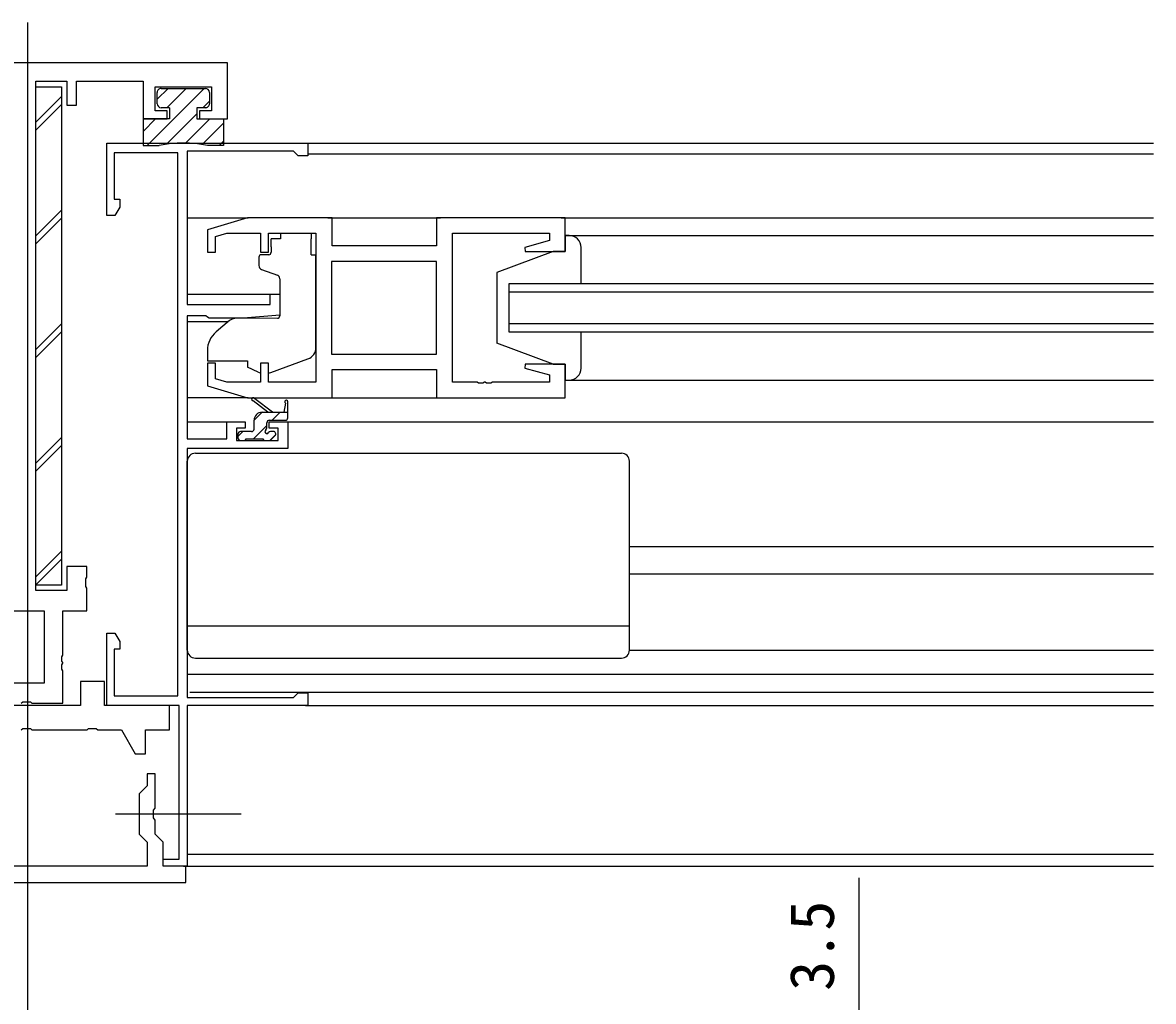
# Model space of a CAD drawing. Units: millimetres, scale not verified. Extents: x -438 to 438, y -681 to 679.
# Drawn here: x -212.8 to -72.1, y -32.8 to 89 of the extents above; entities that cross this region are included whole.
import ezdxf
from ezdxf.enums import TextEntityAlignment as Align

# ---------------------------------------------------------------- set-up
doc = ezdxf.new("R2010")
doc.units = ezdxf.units.MM
doc.header["$LTSCALE"] = 4
for name, color, linetype in [('0-2_YKK_11', 7, 'Continuous'), ('0-3_YKK_12', 2, 'Continuous'), ('0-4_YKK_13', 4, 'Continuous'), ('0-6_YKK_D', 6, 'Continuous')]:
    doc.layers.add(name, color=color, linetype=linetype)
doc.styles.add('ＭＳ ゴシック', font='')
doc.styles.get('ＭＳ ゴシック').set_extended_font_data('MS Gothic')

msp = doc.modelspace()

# ---------------------------------------------------------------- linework, layer by layer
at = {"layer": '0-2_YKK_11'}
for points in [[(-206.083, 81.7), (-197.783, 81.7), (-197.783, 77), (-194.783, 77), (-194.783, 78), (-196.283, 78), (-196.283, 81), (-189.283, 81), (-189.283, 78), (-190.783, 78), (-190.783, 77), (-187.283, 77), (-187.283, 84), (-237.283, 84)], [(-212.954, 4.3), (-212.762, 4.443), (-211.804, 4.443), (-211.612, 4.3), (-207.783, 4.3), (-207.783, 8.342), (-207.903, 8.525), (-207.903, 9.075), (-207.783, 9.258), (-207.783, 9.342), (-207.903, 9.525), (-207.903, 10.075), (-207.783, 10.258), (-207.783, 15.8), (-204.783, 15.8), (-204.783, 18.629), (-204.926, 18.821), (-204.926, 19.779), (-204.783, 19.971), (-204.783, 21.3), (-207.283, 21.3), (-207.283, 18.3), (-211.133, 18.3), (-211.133, 81.7), (-207.283, 81.7), (-207.283, 78.7), (-206.083, 78.7), (-206.083, 81.7)], [(-193.483, 5.2), (-193.483, 72.8), (-201.383, 72.8), (-201.383, 67), (-200.683, 67), (-200.683, 66.039), (-201.283, 65), (-202.283, 65), (-202.283, 74), (-177.283, 74), (-177.283, 72.4), (-178.483, 72.4), (-178.783, 72.7), (-179.083, 73), (-192.283, 73), (-192.283, 53.9), (-181.983, 53.9), (-181.983, 55.2), (-180.783, 55.2), (-180.783, 52.594), (-185.283, 52.2), (-189.583, 52.2), (-189.777, 52.35), (-189.97, 52.5), (-192.283, 52.5), (-192.283, 37.2), (-187.383, 37.2), (-187.383, 39.3), (-185.083, 39.3), (-185.083, 38.5), (-186.183, 38.5), (-186.183, 37), (-180.983, 37), (-180.983, 38.5), (-182.083, 38.5), (-182.083, 39.3), (-179.783, 39.3), (-179.783, 36), (-192.283, 36), (-192.283, 5)], [(-176.283, 62.77), (-176.283, 44.23), (-182.183, 44.23), (-182.183, 46.6), (-183.183, 46.6), (-183.183, 44.23), (-187.388, 44.23), (-188.783, 44.648), (-188.783, 46.6), (-189.783, 46.6), (-189.783, 43.8), (-184.783, 42.3), (-174.283, 42.3), (-174.283, 45.8), (-161.283, 45.8), (-161.283, 42.3), (-145.283, 42.3), (-145.283, 46.5), (-150.243, 46.5), (-150.312, 45.978), (-147.213, 45.147), (-147.213, 44.23), (-154.325, 44.23), (-154.508, 44.11), (-155.058, 44.11), (-155.241, 44.23), (-155.325, 44.23), (-155.508, 44.11), (-156.058, 44.11), (-156.241, 44.23), (-159.283, 44.23), (-159.283, 62.77), (-147.213, 62.77), (-147.213, 61.853), (-150.312, 61.022), (-150.243, 60.5), (-145.283, 60.5), (-145.283, 64.7), (-161.283, 64.7), (-161.283, 61.2)], [(-161.283, 61.2), (-174.283, 61.2), (-174.283, 64.7), (-184.783, 64.7), (-189.783, 63.2), (-189.783, 60.4), (-188.783, 60.4), (-188.783, 62.352), (-187.388, 62.77), (-183.183, 62.77), (-183.183, 60.4), (-182.183, 60.4), (-182.183, 62.77), (-176.283, 62.77)], [(-219.783, 15.8), (-210.083, 15.8), (-210.083, 6.8), (-214.783, 6.8)], [(-192.283, 5), (-179.083, 5), (-178.783, 5.3), (-178.483, 5.6), (-177.283, 5.6), (-177.283, 4), (-192.283, 4), (-192.283, -16), (-195.283, -16), (-195.283, -15.1), (-193.283, -15.1), (-193.283, 4), (-202.283, 4), (-202.283, 13), (-201.283, 13), (-200.683, 11.961), (-200.683, 11), (-201.383, 11), (-201.383, 5.2), (-193.483, 5.2)], [(-212.954, 1), (-212.762, 1.143), (-211.804, 1.143), (-211.612, 1), (-204.754, 1), (-204.562, 1.143), (-203.604, 1.143), (-203.412, 1), (-200.483, 1), (-198.751, -2), (-197.483, -2), (-197.483, 1), (-194.483, 1), (-194.483, 4), (-202.583, 4), (-202.583, 7), (-205.583, 7), (-205.583, 4), (-218.983, 4)], [(-222.083, -18), (-192.483, -18), (-192.483, -16), (-195.283, -16), (-195.283, -13), (-196.283, -12), (-196.283, -10.242), (-196.471, -9.964), (-196.47, -9.036), (-196.283, -8.758), (-196.283, -4.5), (-197.283, -4.5), (-197.283, -6), (-198.283, -7), (-198.283, -12), (-197.283, -13), (-197.283, -16), (-227.283, -16)]]:
    msp.add_lwpolyline(points, dxfattribs=at)
msp.add_lwpolyline([(-161.283, 59.27), (-174.353, 59.27), (-174.353, 47.73), (-161.283, 47.73)], close=True, dxfattribs=at)
at = {"layer": '0-3_YKK_12'}
for p, q in [((-212.183, 88.987), (-212.183, -177.399)), ((-177.583, 74), (-72.099, 74)), ((-72.099, 72.6), (-177.283, 72.6)), ((-192.283, 64.7), (-184.71, 64.7)), ((-174.783, 64.7), (-160.783, 64.7)), ((-145.783, 64.7), (-72.099, 64.7)), ((-192.283, 55.2), (-180.783, 55.2)), ((-152.283, 55.5), (-72.099, 55.5)), ((-192.283, 51.8), (-187.16, 51.8)), ((-72.099, 51.5), (-152.283, 51.5)), ((-192.283, 39.3), (-186.383, 39.3)), ((-180.783, 39.3), (-72.099, 39.3)), ((-137.283, 23.8), (-72.099, 23.8)), ((-137.283, 20.4), (-72.099, 20.4)), ((-192.283, 7.9), (-72.099, 7.9)), ((-72.099, 5.63), (-191.983, 5.63)), ((-177.583, 4), (-72.099, 4)), ((-192.283, -14.5), (-72.099, -14.5)), ((-192.777, -16), (-72.099, -16))]:
    msp.add_line(p, q, dxfattribs=at)
msp.add_lwpolyline([(-72.099, 56.5), (-152.283, 56.5), (-152.283, 50.5), (-72.099, 50.5)], dxfattribs=at)
at = {"layer": '0-4_YKK_13'}
for p, q in [((-197.283, 73.7), (-190.183, 80.8)), ((-196.033, 79.44), (-194.673, 80.8)), ((-196.033, 78.9), (-196.033, 80.3)), ((-195.533, 80.8), (-190.033, 80.8)), ((-194.828, 78.4), (-192.428, 80.8)), ((-189.533, 80.3), (-189.533, 78.9)), ((-211.133, 76.589), (-207.933, 79.789)), ((-211.133, 75.589), (-207.933, 78.789)), ((-190.338, 78.4), (-189.533, 79.205)), ((-194.483, 78.4), (-195.533, 78.4)), ((-194.884, 73.854), (-191.083, 77.655)), ((-194.483, 78.4), (-194.483, 77)), ((-191.083, 78.4), (-191.083, 77)), ((-190.033, 78.4), (-191.083, 78.4)), ((-194.483, 77), (-197.783, 77)), ((-197.783, 75.445), (-196.228, 77)), ((-192.495, 73.998), (-189.492, 77)), ((-191.083, 77), (-187.783, 77)), ((-190.431, 73.817), (-187.783, 76.465)), ((-188.302, 73.7), (-187.783, 74.22)), ((-211.133, 62.447), (-207.933, 65.647)), ((-211.133, 61.447), (-207.933, 64.647)), ((-180.683, 62.1), (-181.853, 62.1)), ((-181.853, 61.1), (-181.853, 62.1)), ((-180.683, 62.77), (-176.883, 62.77)), ((-180.683, 62.77), (-180.683, 62.1)), ((-176.883, 62.77), (-176.883, 62.1)), ((-176.883, 61.1), (-176.883, 62.1)), ((-145.283, 62.501), (-72.099, 62.5)), ((-181.853, 61.1), (-181.853, 60.4)), ((-176.883, 60.1), (-176.883, 61.1)), ((-146.783, 60.5), (-153.783, 57.9)), ((-143.283, 56.5), (-143.283, 61)), ((-183.383, 59.8), (-183.383, 58.75)), ((-182.153, 60.1), (-183.083, 60.1)), ((-176.883, 60.1), (-176.283, 60.1)), ((-176.283, 48.545), (-176.283, 60.1)), ((-183.054, 58.28), (-181.054, 57.552)), ((-153.783, 57.9), (-153.783, 49.1)), ((-180.783, 57.104), (-180.783, 52.497)), ((-181, 52.198), (-186.386, 52.151)), ((-211.133, 48.305), (-207.933, 51.505)), ((-187.02, 51.917), (-188.711, 50.498)), ((-211.133, 47.305), (-207.933, 50.505)), ((-143.283, 46), (-143.283, 50.5)), ((-189.783, 48.2), (-189.783, 46.9)), ((-146.783, 46.5), (-153.783, 49.1)), ((-184.783, 46.6), (-184.783, 46.103)), ((-181.911, 45.459), (-177.273, 47.134)), ((-146.783, 46.5), (-145.283, 46.5)), ((-183.477, 45.494), (-184.783, 46.103)), ((-145.283, 44.499), (-72.099, 44.5)), ((-184.71, 42.3), (-192.283, 42.3)), ((-174.783, 42.3), (-160.783, 42.3)), ((-182.283, 40.5), (-184.102, 41.901)), ((-181.683, 40.5), (-183.901, 42.183)), ((-180.083, 41.626), (-180.281, 40.5)), ((-179.783, 39.8), (-179.783, 41.799)), ((-182.984, 40.5), (-183.983, 39.501)), ((-183.983, 38.4), (-183.983, 39.5)), ((-182.983, 40.5), (-179.783, 40.5)), ((-182.083, 39.5), (-180.083, 39.5)), ((-180.739, 40.5), (-181.739, 39.5)), ((-185.384, 38.1), (-185.983, 37.501)), ((-184.283, 38.1), (-185.683, 38.1)), ((-182.383, 38.856), (-184.039, 37.2)), ((-182.383, 38.561), (-182.383, 39.2)), ((-181.583, 38.1), (-181.922, 38.1)), ((-211.133, 34.163), (-207.933, 37.363)), ((-185.983, 37.8), (-185.983, 37.3)), ((-185.683, 37), (-185.183, 37)), ((-184.983, 37.2), (-182.883, 37.2)), ((-182.683, 37), (-182.083, 37)), ((-181.304, 37.69), (-181.973, 37.021)), ((-181.871, 37.088), (-181.371, 37.588)), ((-211.133, 33.163), (-207.933, 36.363)), ((-191.283, 35.4), (-138.283, 35.4)), ((-192.283, 10.9), (-192.283, 34.4)), ((-137.283, 10.9), (-137.283, 34.4)), ((-211.133, 20.021), (-207.933, 23.221)), ((-211.133, 19.021), (-207.933, 22.221)), ((-192.283, 13.94), (-137.283, 13.94)), ((-191.283, 9.9), (-138.283, 9.9)), ((-137.283, 10.9), (-72.099, 10.9)), ((-185.59, -9.5), (-201.219, -9.5))]:
    msp.add_line(p, q, dxfattribs=at)
msp.add_lwpolyline([(-207.933, 81), (-207.933, 19), (-211.133, 19), (-211.133, 81)], close=True, dxfattribs=at)
for points in [[(-197.783, 77), (-197.783, 73.7), (-195.783, 73.7)], [(-187.783, 77), (-187.783, 73.7), (-189.783, 73.7)], [(-144.783, 62.5), (-145.283, 62.5), (-145.283, 60.5), (-146.783, 60.5)], [(-189.783, 46.9), (-184.783, 46.9), (-184.783, 46.6)], [(-145.283, 46.5), (-145.283, 44.5), (-144.783, 44.5)]]:
    msp.add_lwpolyline(points, dxfattribs=at)
for centre, radius, start, end in [((-195.533, 80.3), 0.5, 90.00075, 180.00075), ((-190.033, 80.3), 0.5, 0.00075, 90.00075), ((-195.533, 78.9), 0.5, 180.00075, 270.00075), ((-190.033, 78.9), 0.5, 270.00075, 0.00075), ((-192.783, 58.85), 15.15, 78.57946, 101.42177), ((-144.783, 61), 1.5, 0, 90), ((-183.083, 59.8), 0.3, 90, 180), ((-182.153, 60.4), 0.3, 270, 0), ((-182.883, 58.75), 0.5, 180, 250), ((-181.283, 57.104), 0.5, 0, 70), ((-186.377, 51.151), 1, 90.5, 130), ((-181.083, 52.497), 0.3, 270.5, 0), ((-186.783, 48.2), 3, 130, 180), ((-177.783, 48.545), 1.5, 289.85326, 0), ((-183.054, 46.4), 1, 245, 262.59308), ((-182.251, 46.4), 1, 273.88684, 289.85326), ((-144.783, 46), 1.5, 270, 0), ((-184.083, 42.1), 0.2, 24.41711, 264.41711), ((-179.983, 41.799), 0.2, 360, 240), ((-182.983, 39.5), 1, 90, 180), ((-182.083, 39.2), 0.3, 90, 180), ((-180.083, 39.8), 0.3, 270, 360), ((-185.683, 37.8), 0.3, 90, 180), ((-184.283, 38.4), 0.3, 270, 360), ((-182.383, 38.1), 0.25, 123.05573, 326.94427), ((-182.683, 38.561), 0.3, 303.05573, 360), ((-181.922, 37.8), 0.3, 90, 146.94427), ((-181.583, 37.8), 0.3, 315, 90), ((-185.683, 37.3), 0.3, 180, 270), ((-185.183, 37.2), 0.2, 270, 360), ((-182.683, 37.2), 0.2, 180, 270), ((-182.083, 37.3), 0.3, 270, 315), ((-191.283, 34.4), 1, 90, 180), ((-138.283, 34.4), 1, 0, 90), ((-191.283, 10.9), 1, 180, 270), ((-138.283, 10.9), 1, 270, 0)]:
    msp.add_arc(centre, radius, start, end, dxfattribs=at)
at = {"layer": '0-6_YKK_D'}
msp.add_lwpolyline([(-108.693, -38.5), (-108.693, -35), (-108.693, -17.433)], dxfattribs=at)

# ---------------------------------------------------------------- texts
at = {"layer": '0-6_YKK_D', "style": 'ＭＳ ゴシック'}
msp.add_text('3.5', height=5.499, rotation=90, dxfattribs=at).set_placement((-110.193, -31.504), align=Align.BOTTOM_LEFT)

doc.saveas('drawing.dxf')
